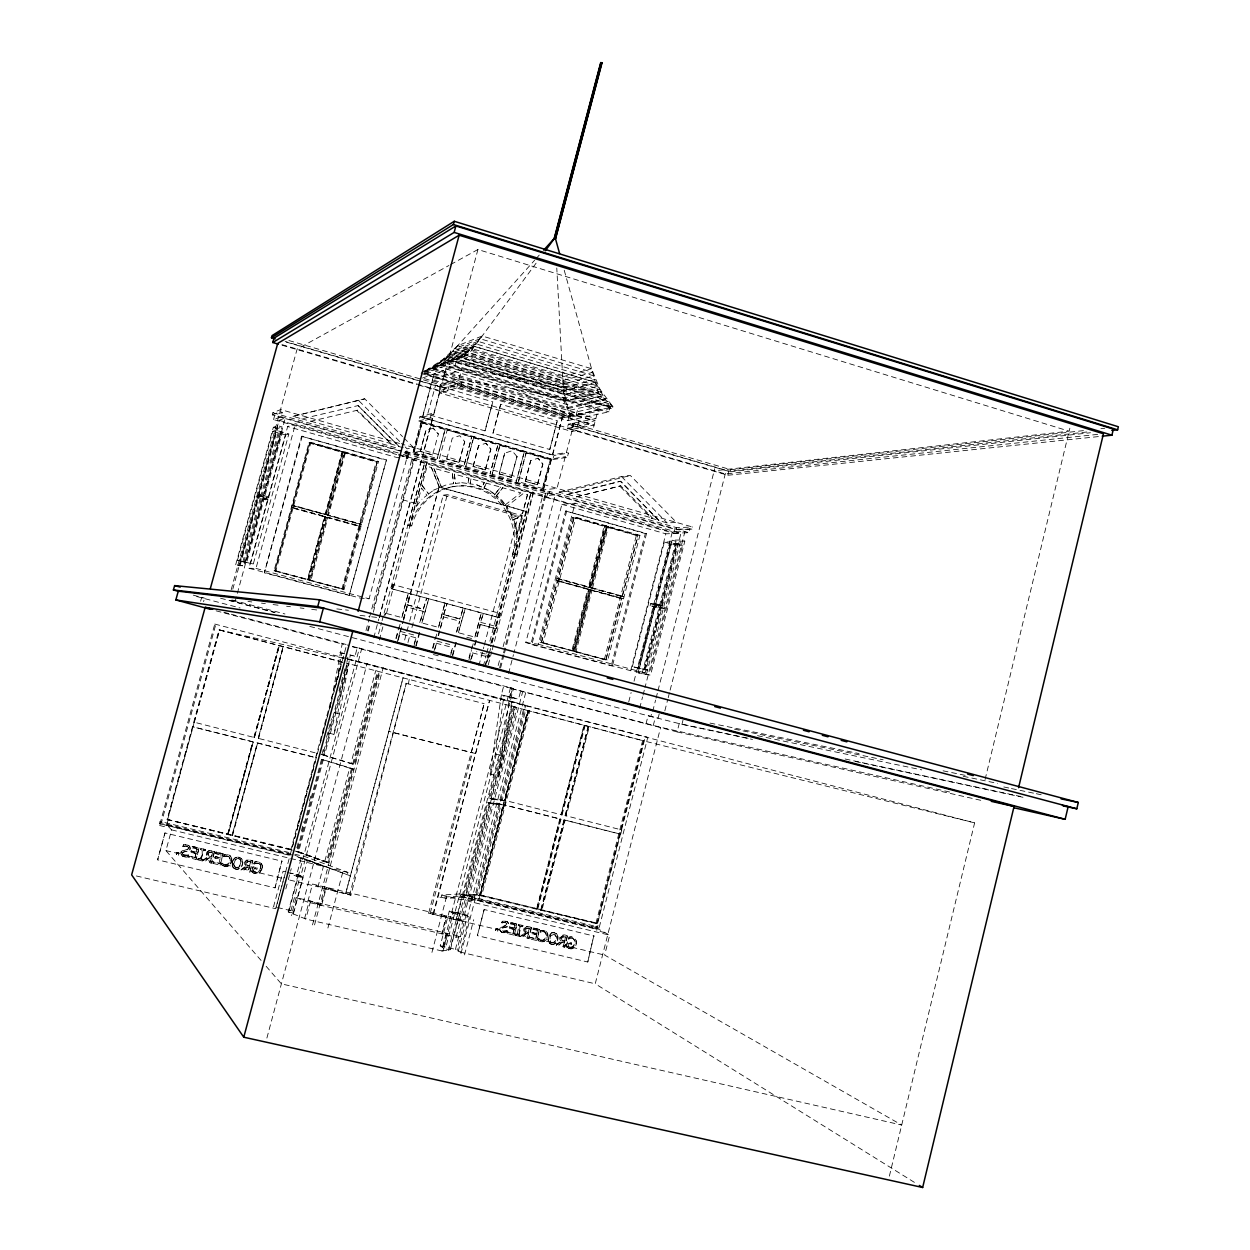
<?xml version="1.0" encoding="UTF-8"?>
<svg xmlns="http://www.w3.org/2000/svg" width="1250" height="1250" viewBox="0 0 1250 1250"><rect width="100%" height="100%" fill="white"/><g stroke="black" fill="none" stroke-linecap="round" stroke-linejoin="round"><path stroke-width="0.75" stroke-dasharray="5 3.75" d="M262.484 867.859L262.297 866.453M231.688 859.141L230.328 864.141L226.891 866.469M188.453 847.688L188.578 848.641C186.547 850.953 178.391 849.188 181.469 855.094M232.234 864.688L232.828 860.609M260.734 866.672L259.688 870.5L257.156 872.375M182.562 853.859L182.438 852.875C184.141 850.078 191.516 852.594 189.828 847.031A3.797 3.656 -42.8 0 0 188.469 845.422M241.016 861.891L239.453 866.547L236.828 867.797M208.016 853.469L208.344 855.609M208.078 854.734L209.141 852.141L212.703 852.703L211.531 856.984L208.484 855.812L210.219 856.672M244.875 862.156L245.125 864.578M244.922 863.516L245.172 861.359L246.797 859.984L252.891 860.938L249.828 872.25L248.141 871.703L249.359 867.219L248.141 871.703M468.922 478.125L467.984 483.578L468.922 478.125L454.328 474.094L455.516 483.469L461.984 482.656M470.078 483.891L470.984 478.719L470.078 483.891L476.531 484.75L482.312 487.25L484.266 482.484L470.75 478.75M490.125 774.047L495.391 753.953L504.016 695.531L510.281 696.969L512.516 688.422L503.562 686.516L501.359 694.922L490.125 774.047L498.422 776.156L509.5 697.047L511.703 688.656L660.656 727.281L953.25 792.828M498.422 776.156L503.672 756.078L512.203 697.672L501.359 694.922M181 853.125L182.141 850.781L186.625 850.062M328.859 733.109L334 734.406L348.281 654.75M334 734.406L339.469 714.016L350.281 655.188L354.984 656.219L357.297 647.562L513.484 688.531L445.5 948.609M330 707.594L342.156 644.016L348.766 645.312M336.547 681.453L341.828 652.969L346.438 653.984M262.281 867.672L259.594 873.234L254.094 873.266M232.375 861.938L232.391 865.812M233.891 863.547L235.406 859.828L238 858.594M889.375 1176.125L974.625 822.875L348.094 659.391M985.109 779.422L1069.859 428.172M914.391 1182.359L595.234 983.797L660.656 727.281M664.844 710.844L667.719 699.562M668.203 697.688L669.641 692.047M670.125 690.156L726.312 469.812M266.156 966.297L281.391 983.875L901.703 1125.047L604.641 955.078L609.703 935.188L597.234 928.453L478.844 899.953L466.563 900.781L461.297 920.938L428.641 913.141L484.156 703.672L471.344 752.453L472.328 752.797L430.016 914.078M1083.469 430.625L730.75 469.688L572.438 423.422L571.875 425.516L595.281 420.719L424.703 370.875L427.953 369.219L595.844 418.562L568.359 424.203L567.25 428.406L727.859 475.25L728.922 471.109L1088.266 431.844M571.875 425.516L730.219 471.766L730.75 469.688M511.703 688.656L677.109 731.906L679.234 723.562L749.781 738.625M645.984 724L648.094 715.703L681.938 724.328L683 720.172M630.688 670.703L665.844 533.812L680.953 533.281L645.172 672.938L630.688 670.703L525.781 642.547L561.906 504.328L575.078 503.203L680.953 533.281M632.344 666.625L664.344 542.047L670.562 541.906L682.516 545.281L650.391 670.75L632.344 666.625L650.391 670.75M650.109 605.766L650.641 603.688L656.766 604.047L664.766 606.266L664.219 608.344L650.109 605.766L664.219 608.344M562.906 946.625C567.203 936.063 560.188 948.25 564.688 947.188L567.5 936.203L564.422 935.328M565.406 936.906L564.719 941.266L565.406 936.906L561.891 936.75L561.375 939.734L562.453 940.609L561.5 939.109L562.281 936.969L565.781 937.125M567.109 935.984L564.688 947.188M628.703 701.984L631.125 692.531M634.047 681.203L672.312 532.016L684.922 531.562L644.984 687.531M567.25 947.359L566.234 946.641L567.469 941.859L571.641 942.984L571.312 944.266C567.141 940.484 567.609 950.766 568.891 943.688M568.266 938.906C579.25 936.594 567.078 941.578 568.719 937.156L569.5 936.984A7.266 6.875 -67.3 0 1 572.375 937.031L574.703 938.125M569.891 937.203L568.766 939.172M638.328 667.516L670.562 541.906M638.062 672.75L672.062 540.188L680.859 539.953L684.859 541.094L650.547 675.141L638.062 672.75L650.547 675.141M406.219 458.063L407.859 457.734L408.984 453.531L407.344 453.891L406.219 458.063L673.766 533.234L674.812 529.141L691.969 529.094L692.5 527L402.203 444.219M639.328 668.5L655.078 607.125M656.219 606.141L656.766 604.047M544.578 497.344L545.656 493.219L547.75 493L676.156 529.719L676.672 527.672L692.5 527M571.312 944.266L571.641 942.984M658.047 607.953L658.578 605.875L664.766 606.266M642.047 673.812L676.016 541.312L684.859 541.094M644.359 669.125L660.219 607.25M644.312 669.844L676.203 545.406L682.516 545.281M646.516 674.062L680.859 539.953M639.688 708.188L642.578 696.922M643.062 695.047L644.5 689.406M673.766 533.234L688.906 532.688L689.984 528.516M604.922 932.609L596.688 930.625L598.344 924.125L596.031 922.891L642.625 740.609L974.625 822.875M460.969 953.594L525.672 705.406L524.641 705.156L474.312 898.156L599.031 928.203L647.766 737.406L645.312 736.812L596.172 929.109L595.016 928.484L595.578 926.344L459.906 894M596.891 923.344L619.75 833.906M620.859 829.609L643.547 740.828M621.156 829.719L643.844 740.906L523.625 709.453M587.766 962.016L593.797 935.812L587.766 962.016L477.359 935.641L484.172 909.516L594.375 936.125M620.656 834.25L621.75 829.953L620.562 829.5L619.453 833.781L620.656 834.25L563.984 819.859L540.797 909.734L541.875 910.328L565.094 820.297M309.797 626.406L650.844 716.5L651.891 712.359M652.703 711.344L655.594 700.078M656.078 698.188L657.516 692.547M657.984 690.672L714.703 468.719M653.234 725.625L655.375 717.25M659.203 713.875L658.141 718.047L650.844 716.5M518.672 934.906L520.516 936.672L525.516 932.766L520.156 936.453L520.375 935.453L518.672 934.906L520.938 926.125L522.656 926.672L522.938 925.547L518.484 924.344L518.547 925.688L518.484 924.344M519.031 935.125L520.938 926.125M522.578 925.328L522.656 926.672M526.922 938.062C531.25 927.484 524.172 939.656 528.688 938.625L531.531 927.594L526.906 926.469M529.438 928.297C525.531 938.484 533.125 927.609 528.062 927.969M531.172 927.375L528.688 938.625M536.906 908.875L560.125 818.922M561.234 814.609L584.281 725.344M537.172 909.031L560.406 819.031L503.688 804.719L560.953 819.25L537.703 909.328L541.875 910.328M561.516 814.719L584.562 725.406M529.875 938.766L530.203 937.469L535.766 938.922L536.812 934.828L531.609 933.453L531.953 932.156C538.406 937.172 540.328 927.375 532.375 929.047L532.719 927.75L539.672 929.547L536.828 940.562L530.234 938.984L530.203 937.469M562.062 814.937L585.141 725.547L584 725.266L560.969 814.5L562.062 814.937L504.828 800.375L505.828 800.781L504.703 805.125M537.922 930.516L532.75 929.266L532.719 927.75M536.812 934.828L531.984 933.672L531.953 932.156M604.328 659.594L636.359 535.453L639.922 535.328L607.75 660.078L604.328 659.594L540.031 642.297L572.609 517.438L575.875 517.234L639.922 535.328M620.703 598.438L621.234 596.359L623.562 596.484L623.031 598.562L620.703 598.438L589.766 589.906L573.844 651.312L576.031 651.625L592 590L623.031 598.562M565.094 815.547L588.109 726.344L589.25 726.625L566.203 815.969L565.094 815.547L621.75 829.953M564.266 819.969L541.062 909.875L597.188 923.5L620.062 834.016L563.984 819.859M565.375 815.656L588.391 726.422M541.344 910.031L564.547 820.078M565.656 815.75L588.688 726.484M605.75 659.797L621.562 598.484M622.109 596.406L637.844 535.406L607 526.688L591.141 587.859L622.391 596.422L638.141 535.391L607.297 526.672L591.422 587.875M536.453 934.609L535.766 938.922M536.781 933.313L537.562 930.297M539.297 929.328L536.828 940.562M545.719 931.062C552.531 936.422 542 946.438 537.953 939.891L538.406 938.156L539.766 939.547M540.062 932.156C550.031 929.547 538.719 934.875 540.406 930.375L546.094 931.281M538.891 940.609L538.875 938.406M544.266 930.438L540.781 930.594L540.438 932.375M646.531 533.531L645.328 533.578L611.234 665.891L612.391 666.062L646.531 533.531L565.656 511.031L530.844 644.312L612.391 666.062M421.141 373.438L570.516 417.188L612.766 407.984L613.047 406.891L600.031 389.391L591.531 368.672L482.172 336.016L457.688 345.688L443.578 358.953L427.953 369.219L459.5 357.5L471.297 348.422L482.172 336.016M495.625 930.609L496.172 928.5L497.875 928.906L497.672 931.234L495.625 930.609L496.172 928.5M497.875 928.906L497.672 931.234M574.016 651.078L590 589.453L587.766 589.359L571.828 650.781L606.047 659.828L621.859 598.5L590.609 589.938L574.656 651.438M587.766 589.359L556.625 580.766L557.172 578.688L588.297 587.281L604.156 526.172L606.438 526.062L608.438 526.625L592.547 587.922L590.312 587.828L606.156 526.734L608.438 526.625M505.453 922.5L501.734 922.75L502.187 921L506.609 921.484M502.187 922.984L502.547 921.203L505.875 921.25M572.641 650.891L588.594 589.391M589.141 587.312L605.016 526.125L573.969 517.359L557.969 578.703L589.422 587.328L605.297 526.109L574.234 517.328L558.234 578.719M588.297 587.281L590.531 587.359L606.438 526.062M574.938 651.469L590.891 589.953M503.812 932.703L506.422 932.484L507.266 930.859L506.781 932.703L502.719 932.516M507.281 933.391L507.625 932.078L513.188 933.547L514.25 929.453L509.031 928.062L509.375 926.766C515.844 931.797 517.781 921.969 509.797 923.656L510.141 922.344L517.109 924.141L514.25 935.188L507.641 933.609L507.625 932.078M515.359 925.109L510.156 923.875L510.141 922.344M514.25 929.453L509.391 928.281L509.375 926.766M513.891 929.219L513.188 933.547M514.234 927.922L515.016 924.906M516.75 923.938L514.25 935.188M515.922 934.25L515.984 935.594L515.922 934.25C521.062 936.797 520.75 913.188 517.266 934.578M500.578 668.031L504.016 654.906M504.516 653.031L545.766 495.672L555.344 494.703L513.969 652.781M471.828 899.188L470.875 898.609L471.438 896.438L472.391 897L459.781 893.969L441.812 895L441.234 897.234L439.984 897.312M404.859 453.391L406.516 453.031L407.062 450.938L405.422 451.312L404.859 453.391L547.141 493.844L547.688 491.781L549.781 491.563L676.672 527.672M546.656 497.141L547.75 493M424.359 378.578L567.984 420.578L569.328 415.469M549.781 491.563L549.234 493.625L547.141 493.844M570.516 417.188L565.312 398.047L562.641 376.844L457.688 345.688M431.938 952.406L446.672 896.156M572.984 423.297L571.328 429.594L594.141 425.063L457.484 385.047L439 391L440.719 384.641M572.781 427.297L573.891 423.062M508.547 673.484L513.469 654.656M433.531 375.672L422.375 417.297L552.422 454.812L566.391 452.516L568.422 453.109L567.328 457.312L565.281 456.734L557 488.359L543.219 489.906L412.859 452.797L421.25 421.469L432.5 418.391L423.922 450.422L412.859 452.797M566.391 452.516L574.094 423.078M576.281 414.672L577.391 410.484M469.375 917.125L464.453 914.812L451.891 911.797L459.484 914.766L449.75 949.828L443.844 948.438L440.234 945.797L449.328 911L466.078 915L469.375 917.125L460.266 952.078L595.234 983.797M578.547 422.141L576.344 430.609L571.891 431.484L439.328 392.844L442.938 391.688M442.781 946.609L510.453 687.891L513.484 688.531M350.125 875.734L301.172 858.109L296.406 875.828L297.75 876.344L288.234 911.875L305.797 919.031L441.891 950.969L446.531 933.219L441.641 933.797L446.312 915.938L441.375 916.375L446.812 916.062L442.141 933.906L447.531 933.453L442.906 951.203M443.844 948.438L453 913.406L449.328 911M459.344 896.187L460.516 896.109L461.078 893.938M428.641 913.141L455.922 919.844L512.906 701.75L347.609 658.766M448.25 950.609L462.031 897.891M463.438 895.109L487.594 802.625L499.031 803.766L503.234 804.906L479.594 895.594L467.734 896.297L463.438 895.109L475.391 894.422L479.594 895.594M488.75 798.188L512.719 706.438L517 707.547L493.047 799.344L488.75 798.188L504.359 800.547L527.812 710.547L642.625 740.609M450.344 949.75L488.672 802.922L500.078 804.047M513.797 706.719L489.828 798.484L502.266 799.984L525.719 710L512.719 706.438M490.891 798.766L514.859 706.984M567.25 428.406L588.766 424.062L589.891 419.734L462.016 382.234L444.328 387.984L285.156 341.484M459.562 921.109L515.438 707.109L347.266 663.344L322.719 754.812L350.891 763.609L354.484 764.438L379.297 671.547L375.734 670.609L350.891 763.609M566.734 510.953L531.875 644.453L530.844 644.312M456.078 937.203L460.734 919.375L312.516 884.047L307.688 902.125L456.078 937.203L460.844 936.609L296.109 897.641L291.281 915.625M512.203 697.672L518.531 699.125L520.766 690.594M467.734 896.297L491.875 803.781L503.234 804.906M455.375 949.578L522.828 691.141M460.266 952.078L457.016 949.734L466.078 915M593.578 427.234L598.109 409.875L461.594 369.672L432.422 379.828L562.141 417.781L598.109 409.875M458.156 951.578L525.922 691.812M525.781 642.547L538.281 644.234L575.078 503.203M541.594 642.516L557.688 580.812M556.625 580.766L558.75 580.844L559.297 578.75L590.531 587.359M540.031 642.297L543.172 642.719L575.875 517.234M481.594 895.953L479.656 894.812L527.672 710.547L529.766 711.062L481.594 895.953L598.344 924.125M464.531 954.891L473.703 919.703M478.844 899.953L528.172 710.656M503.938 804.813L480.375 895.234L540.797 909.734M505.078 800.469L528.453 710.75M480.625 895.375L504.188 804.922M505.328 800.578L528.719 710.812M567.984 420.578L608.922 411.844L610.344 406.406M511.297 477.359L517.016 456.609L511.297 477.359L499.219 473.922L504.703 453.188L512.078 450.734L517.016 456.609M468.984 657.812L471.938 646.609M468.953 659.75L471.422 650.422M471.906 648.547L473.391 642.953M474.922 637.109L481.313 612.891L474.922 637.109L458.359 632.734L465.234 608.531L458.359 632.734M524.25 452.125L516.375 481.141L524.25 452.125L499.812 445.219L492.141 474.25L516.609 481.109M470.531 660.25L472.953 652.953L470.516 662.188M474.531 645.125L479.969 624.438L496.484 628.797L497.031 626.703L480.531 622.328L483.359 613.438L480.531 622.328M475 645.188L480.453 624.484M542.75 488.547L518.391 481.719L526.016 452.75L550.328 459.641L542.484 488.578L550.328 459.641M526.266 452.719L518.391 481.719M525.25 481.344L530.688 460.656L538.031 458.203L542.938 464.062L537.516 484.734L525.25 481.344L537.516 484.734M525.5 481.313L530.688 460.656M478.891 665.672L483.812 646.984M484.297 645.125L518.203 516.234L522.844 515.891L488.703 645.781M516.828 534.188L521.797 516.203L517.078 534.172L515.75 525.578L513.375 519.656L521.547 516.219M512.578 517.656L522.5 513.578L527.453 494.734L523.141 493.609L506.422 506.641L512.828 517.641L510.453 511.719L506.422 506.641M483.25 666.484L486.219 655.188M486.719 653.297L488.203 647.656M484.938 666.094L487.906 654.766M490.875 643.453L531.047 492.5L490.578 646.688M485.656 665.453L490.094 648.562M487.125 661.781L491.563 644.875M492.062 643L526.594 511.578L439.078 486.906L402.266 623.375M489.094 655.031L489.016 657.219L489.562 655.109L476.609 651.703M479.969 624.438L496 628.75L497.031 626.703M499.625 617.797L500.719 613.594L392.562 584.484L391.438 588.719L499.625 617.797L391.438 588.719M531.047 492.5L424.828 462.344L407.969 525.359L410.047 525.938A54.281 53.141 89.6 0 1 475.188 487.859A54.281 53.141 89.6 0 1 512.609 554.359L516.641 554.891L533.094 492.281L545.766 495.672M488.281 664.766L491.734 651.641M492.234 649.766L533.609 492.219M537.25 484.766L542.688 464.094L538.031 458.203M549.766 449.5L557.328 420.672L500.672 404.25L493 433.219L549.766 449.5L557.328 420.672M543.219 489.906L551.344 458.938L565.281 456.734M552.422 454.812L563.219 413.672M543.484 489.875L551.609 458.891M552.688 454.781L562.406 417.719M433 914.172L489.609 700.375L433.453 914.484M498.172 665.562L500.141 658.031M503.109 646.719L542.641 496L672.312 532.016M439.906 390.719L433.641 414.141L431.531 413.531L419.891 416.828L418.766 421L552.828 459.594L553.906 455.484L568.422 453.109M499.609 667.844L503.031 654.75M503.531 652.875L544.719 495.781M473.703 437.578L465.734 466.734L473.469 437.625L498.031 444.578L490.109 473.672L498.031 444.578M408.437 683.922L409.188 679.359M473.047 466.469L478.578 445.688L485.969 443.234L490.938 449.125L485.438 469.891L473.047 466.469L485.438 469.891M473.281 466.438L478.578 445.688M485.109 430.813L492.797 401.813L435.625 385.109L427.609 414.313L484.859 430.859L492.797 401.813M432.562 648.141L435.547 636.906M433 648.219L434.984 640.719M435.484 638.844L436.969 633.234M438.531 627.375L444.969 603.062L438.531 627.375L421.875 622.969L428.766 598.688L421.875 622.969M434.125 650.609L436.531 643.266L434.562 650.688M438.141 635.469L443.531 616.828L438.578 635.531M443.656 614.656L447.031 603.625L443.656 614.656L460.25 619.047L463.172 607.984L459.797 619M485.203 469.922L490.703 449.172L485.969 443.234M500.063 445.172L492.141 474.25M450.797 653.047L452.703 647.562L450.266 656.828M456.266 632.312L459.688 621.156L456.234 634.25M499.219 473.922L504.703 453.188M452.375 655.406L455.828 642.312M452.828 655.484L456.281 642.391M378.531 633.891L381.562 622.594M382.062 620.703L383.578 615.047M384.078 613.172L424.828 462.344M418.453 385.016L443.203 392.219L444.328 387.984M384.531 615.266L385.5 613.188L384.938 615.312M391.828 588.75L392.969 584.516M392.234 588.781L393.375 584.531L392.562 584.484M407.969 525.359L409.641 525.234L426.969 461.938L386.391 613.719M304.516 918.719L309.312 900.766L320.953 905.266L325.781 887.219L337.594 891.656L326.422 887.359L321.609 905.422L310.594 901.062L305.797 919.031M379.375 639.953L382.875 626.828M424.625 372.156L454.312 361.219L459.5 357.5L608.25 401.484L568.672 410.531M416.656 506.125L421.5 488L426.969 495.312L421.719 499.234M422 485.375L428.672 494L422 485.375L427.078 466.359L431.422 467.5L439.562 487.703L433.5 490.156M447.734 390.781L448.875 386.5M422.5 378.031L454.828 366.438L456.297 360.938M433.359 428.094L425.891 430.547L420.297 451.438L432.578 454.938L438.375 434.016L433.141 428.141L438.375 434.016M350.875 895.234L349.703 894.344L406.266 683.344L350.875 895.234L317.969 886.797L323.438 866.375L294.609 855.828M351.484 768.516L326.469 862.203L296.781 851.422L321.531 759.234L353.297 768.922L328.281 862.547L324.641 861.844L349.688 768.109L321.5 759.375M352.688 764.016L377.516 671.078M352.391 768.719L327.375 862.375L297.688 851.594L322.422 759.438M353.594 764.219L378.406 671.312M312.5 924.906L380.109 671.719M445.156 429.359L437.141 458.594L445.156 429.359L422 422.813L414.172 452.047L437.359 458.547M456.891 387.25L461.594 369.672M314.547 924.891L383.188 667.766M463.922 466.109L439.203 459.172L447.203 429.953L471.672 436.984L463.922 466.109L471.672 436.984M443.203 392.219L460.844 386.625L462.016 382.234M395.859 638.406L398.875 627.141M396.266 638.484L398.281 630.953M398.781 629.078L400.281 623.438M401.859 617.562L408.359 593.172L401.859 617.562L385.109 613.141M397.281 642.062L401.766 625.25M398.344 639.094L399.422 633.453L416.141 637.844L413.672 647.125M403.406 620.125L406.906 606.984L423.172 611.344L420.188 622.594M423.312 609.188L426.703 598.125L423.312 609.188L407.062 604.812L410.016 593.703M398.203 640.266L403.188 621.562M403.688 619.688L439.078 486.906M446.75 458.969L452.297 438.141L459.734 435.672L464.719 441.594L459.188 462.406L446.75 458.969L459.188 462.406M327.906 928.031L343.031 871.25M404.656 639.969L409.156 623.047M409.672 621.156L443.234 495.156L447.312 494.656L522.844 515.891M407.953 642.531L409.938 635.047M411.938 627.562L447.312 494.656M294.719 854.203L305.891 856.906L347.906 872.422L347.312 874.687L305.312 859.109L295.828 856.828M458.953 462.453L464.719 441.594M345.672 893.578L403.078 677.75L345.672 893.578L324.266 888.484L312.516 884.047M414.234 643.344L416.141 637.844M419.766 622.547L423.172 611.344M415.828 645.719L419.312 632.594M416.25 645.781L419.734 632.656M386.438 459.906L349.188 595.562L386.438 459.906L301.594 436.281L264.344 572.797L349.922 595.625M275.031 887.875L281.875 860.984L275.031 887.875L157.625 859.828L165 832.938L282.203 861.234M292.328 850.297L291 849.281L341.359 661.844L342.859 662.203M316.438 756.109L317.219 753.172M276.062 907.422L284.562 875.797M285.562 872.078L346.641 644.75M285.312 873.188L275.766 908.719L135.438 875.75M298.219 825.375L291.656 849.797L167.453 819.734L219.453 629.953L342.109 662.016L334.094 691.844M298.719 823.5L315.375 761.516M320.578 742.156L331.094 703.016M285.812 888.922L287.797 881.531M288.297 879.688L291.266 868.609M296.859 847.812L298.859 840.328M301.375 830.969L303.891 821.609M309.422 801.016L311.422 793.531M321.984 754.219L323.984 746.734M326.5 737.375L331.531 718.656M339.062 690.594L345.594 666.25M323.609 755.016L348.156 663.578M328.281 862.547L298.594 851.781L323.312 759.656L319.734 758.828M398.203 452.938L295.484 423.75L287.672 426.547L248.922 568.25L359.844 598.016L369.109 598.797L407.531 455.594L400.063 453.469M289.094 910.484L359.438 648.125M413.062 452.75L421.469 421.406M422.578 417.234L432.625 379.75M300.375 875.422L303.078 877.609L293.562 913.125L290.938 910.688L300.375 875.422L290 872.937M366 630.562L369.031 619.25M369.531 617.359L412 458.906L413.672 458.562L373.031 610.266M296.406 875.828L300.562 876.812L361.734 648.578M422.219 422.75L414.172 452.047M367.5 630.859L369.516 623.375M368.266 630.984L370.281 623.484M373.297 612.219L414.516 458.391L425.703 456.125M293.031 914.156L307.359 860.672M420.297 451.438L425.891 430.547M418.766 421L430.391 417.797L431.531 413.531M286.422 342.141L439.703 386.906L440.266 384.781L459.25 378.453M373.766 637.797L378.812 618.953M379.328 617.062L422.203 456.828M443.891 375.844L445.016 371.594M266.891 1038.047L367.062 663.734M379.375 617.75L478.781 246.328M308.719 579.766L325.828 516.625L324.422 516.781L307.375 579.688L343 589.125L359.938 526.297L327.062 517.297L310 580.281M324.422 516.781L291.562 507.719L292.141 505.578L325 514.656L341.969 452.062L343.422 451.703L345.531 452.297L328.516 515.078L327.125 515.234L344.062 452.656L345.531 452.297M307.875 579.719L324.953 516.719M325.531 514.594L342.516 451.938L309.75 442.672L292.625 505.516L325.703 514.578L342.688 451.891L309.922 442.625L292.781 505.5M325 514.656L326.406 514.5L343.422 451.703M327.969 517.25L326.562 517.406L309.531 580.266L310.875 580.344L327.969 517.25L360.672 526.266L361.266 524.109L328.516 515.078M250.844 861.688C246.609 872.219 254.25 860.703 249.375 861.344M249.812 860.078L252.688 860.766L249.828 872.25M253.031 866.812L251.906 871.938L253.031 866.812L257.281 867.969L256.922 869.297C252.828 865.344 253 875.984 254.344 868.672M254.922 863.672L253.891 863.797L255.219 861.812A7.562 7.281 -48.8 0 1 258.281 861.875L259.609 862.438M254.094 863.984L254.375 861.984M256.922 869.297L257.281 867.969M341.922 589.047L376.172 461.922L378.516 461.422L344.094 589.203L341.922 589.047L274.062 570.812L308.906 442.922L310.922 442.312L378.516 461.422M326.562 517.406L359.172 526.391L359.75 524.234L361.266 524.109M342.828 589.109L359.75 526.312M360.312 524.188L377.141 461.719L344.609 452.531M302.25 436.078L264.344 572.797M188.094 856.828C188.812 851.938 188.797 858.641 186.141 856.891M188.844 857.594L189.203 856.25L194.938 857.75L196.078 853.531L190.734 852.109L191.109 850.766C197.75 856.094 199.922 845.703 191.578 847.563L191.938 846.234L199.156 848.094L196.062 859.453L189 857.781L189.203 856.25M197.297 849.078L191.75 847.75L191.938 846.234M196.078 853.531L190.906 852.297L191.109 850.766M195.906 853.344L194.938 857.75M196.281 852.016L197.125 848.891M198.984 847.906L196.062 859.453M274.984 570.844L292.203 507.625M291.562 507.719L292.859 507.547L293.438 505.406L326.406 514.5M274.062 570.812L275.922 570.859L310.922 442.312M197.734 859.703L198.062 858.547C201.25 860.984 204.266 848.766 200.516 849.516L200.828 848.359L205.375 849.578L205.062 850.734L203.453 850.219L201 859.25L202.609 859.781L202.297 860.938L197.922 859.891L198.062 858.547M200.828 848.359L200.516 849.516M201.172 859.438L203.453 850.219M201 859.25L202.438 859.594L202.297 860.938M205.203 849.406L205.062 850.734M209.781 862.578C214.5 851.406 206.797 864.156 211.469 863.125L214.547 851.766L211.469 850.906M211.031 852.172L212.516 852.531L211.531 856.984M214.359 851.594L211.469 863.125M213.297 861.984L213.109 863.516L213.297 861.984L219 863.484L219.969 859.094L214.812 857.859L219.969 859.094M215.641 853.328C229.922 855.016 213.453 856 216 851.984L223.219 853.844L220.141 865.188L212.922 863.328M215.828 853.5L216 851.984M215 858.047L215.172 856.516L220.516 857.938L221.172 854.641M254.406 737.531L279.359 645.609L254.406 737.531L194.031 722.172L193.312 726.938L253.203 741.969L228.047 834.625L232.484 835.688L257.609 743.078L232.063 835.328M227.641 834.266L252.75 741.734M253.953 737.297L278.875 645.5M227.781 834.375L252.906 741.812L193.312 726.938M254.109 737.375L279.031 645.531M223.016 853.656L220.141 865.188M221.547 864.563C223.359 860.578 220.172 865.594 223.062 865.75M225.547 856.125L223.719 856.563L224.219 854.75L229.188 855.156M223.906 856.75L224.219 854.75M258.359 738.406L283.25 646.641M232.203 835.453L257.312 742.922M258.516 738.484L283.406 646.672M288.484 855.062L159.484 823.656L160.094 821.422L290.312 852.797M159.906 824.125L214.781 624.062L215.844 624.281L161.391 822.812L294.172 854.781M408.984 453.531L272.297 414.875L272.875 412.75L280.641 409.562L400.344 443.687M273.562 419.594L274.719 415.344L282.219 412.344L281.031 416.672L273.562 419.594L396.672 454.547M235.688 564.766L273.359 427.297L277.703 425.688L282.047 426.906L243.969 566L235.688 564.766L243.969 566M237.422 560.438L272.812 431.344L275.906 430.234L288.859 433.906L253.297 563.969L237.422 560.438L253.297 563.969M290.438 849.844L167.109 819.391L219.047 629.859L346.188 658.969M167.562 819.844L193.062 726.781M194.281 722.312L219.578 629.984M168.016 820.312L166.156 827.078L157.156 824.906M231.203 589.672L297.094 349.156L448.922 265.484M257.016 497.391L257.609 495.25L260.578 494.688L269.266 497.078L268.672 499.25L265.625 499.766L257.016 497.391L259.984 496.844L268.672 499.25M240.234 560.453L275.906 430.234M232.797 589.156L279.047 420.328L285.359 417.906L235.219 601.125L229.719 600.422L274.516 612.281M239.594 564.812L277.703 425.688M240 565.922L277.641 428.5L282.047 426.906M259.984 496.844L260.578 494.688M261.078 960.437L165.922 850.594L171.594 829.875L166.766 824.828L292.797 855.156M265.625 499.766L266.219 497.609L269.266 497.078M250.391 563.938L285.656 434.984L288.859 433.906M176.406 854.625L177 852.453L178.828 852.891L178.391 855.25L176.406 854.625L177 852.453M248.922 568.25L255.969 568.422L295.484 423.75M178.828 852.891L178.391 855.25M183.984 846.453L182.969 846.562L183.453 844.766L185.344 844.766M200.609 601.203L201.562 597.75L204.547 598.141L203.594 601.625M262.016 868.984L259.375 873.047L255.141 873.609M476.531 484.75L482.078 487.281L484.266 482.484M484.031 488.125L486.328 483.063L484.031 488.125L489.797 490.625L494.75 494.562L500.594 487.109L486.078 483.094M182.609 853.047C184.312 850.266 191.688 852.766 190 847.203A3.797 3.672 -42.8 0 0 188.641 845.609L187.797 845.078M188.422 848.453L187.156 849.781M246.594 862.828L248.516 861.359M233.016 860.797L234.109 858.594A4.531 4.375 -47.2 0 1 236.75 857.125L238 857.234M245.375 861.547L248.375 859.969M536.094 263.188L468.578 354.391L424.906 371.109M494.75 494.562L500.594 487.109M496.422 495.891L502.797 487.734L496.422 495.891L505.391 504.906L501.609 499.797L496.656 495.859M416.453 506.156L421.938 499.203M233.609 859.688L234.297 858.766A4.531 4.375 -47.2 0 1 236.953 857.312M421.422 372.406L440.453 364.828L534.625 260.25M535.922 258.797L539.828 254.453M208.609 852.812L210.141 852.188M424.703 370.875L461.625 357.234L474.516 346.375L595.312 382.281L605.625 399.828L567.375 408.703L430.922 368.625L447.938 356.516L474.516 346.375M207.969 851.297L206.734 855.406M562.438 941.875C553.031 951.312 561.406 939.922 564.406 942.484M526.453 933.297C516.984 942.75 525.359 931.344 528.422 933.906M556.188 945.031C570.938 935.797 550.406 946.266 558.375 945.688M505.141 504.922L520.844 492.859L502.562 487.766M428.453 494.031L433.703 490.125M247.672 866.812C237.641 876.344 246.016 864.922 249.562 867.406M209.312 857.656C199.203 867.203 207.578 855.781 211.188 858.25M240.984 870C256.562 860.547 234.891 871.187 243.109 870.656M202.562 860.859C218.25 851.359 196.438 862.031 204.688 861.5M450.625 264.547L477.922 249.516L1069.141 431.172L714.172 470.812M223.719 856.563L228.469 856.328M253.891 863.797L258.328 863.406M208.625 851L206.797 852.188L206.328 854.172L208.094 857.062M506.812 930.625L503.156 931.266M507.266 930.859L503.5 931.5L501.219 929.641C501.453 925.516 510.141 929 508.172 923.141A3.641 3.469 -64.7 0 0 506.891 921.594L507.25 921.812A3.641 3.469 -64.8 0 1 508.516 923.359C510.484 929.219 501.797 925.734 501.578 929.875L501.875 930.562M182.969 846.562L184.859 846.234M513.375 519.656L521.797 516.203M441.312 486.922L447.156 484.516L453.625 483.703L452.328 473.422L433.812 468.266L441.312 486.922L433.812 468.266M272.297 414.875L280.047 411.719L282.219 412.344M358.062 405.594L398.859 446.281L358.062 405.594L301.844 418.859L293.047 416.359L364.719 398.828L402.562 436.609M564.234 270.266L598.234 392.797L563.953 401.188L440.453 364.828L468.578 354.391L598.234 392.797L613.047 406.891L569.062 416.484L423.609 373.875L456.016 362.031L610.062 407.5M301.844 418.859L310.953 421.25L357.5 410.203L391.047 443.641L356.75 410.453L357.5 410.203M293.047 416.359L364.719 398.828M310.953 421.25L391.047 443.641M439.703 386.906L458.656 380.656M562.641 376.844L591.531 368.672M422.375 417.297L433.641 414.141M526.625 926.719L524.453 928.234L524.219 931.188M500.672 404.25L493 433.219M447.938 356.516L563.391 390.609L595.312 382.281M559.109 492.141L621.469 476.547L630.344 475.5L676.531 522.438L667.125 522.906L658.984 520.594L620.25 481.281L567.438 494.516L559.109 492.141L567.25 491.281L630.344 475.5M567.438 494.516L620.828 481.219L658.984 520.594M567.969 494.453L576.297 496.828L620.766 485.828L652.641 518.156L651.422 518.219L619.594 485.953M576.297 496.828L620.766 485.828M208.438 850.812L209.312 850.828M187.547 855.344L183.391 854.984M447.203 429.953L471.438 437.047M224.406 854.938L228.125 854.797M569.688 413.406L610.594 404.25L457.062 358.891M407.531 455.594L397.547 457.703L287.672 426.547M432.578 454.938L420.516 451.391M254.594 862.172L255.422 862A7.562 7.297 -48.8 0 1 258.5 862.062M431.422 467.5L439.562 487.703M527.422 928.047L525.984 928.656L525.75 931.359M452.328 473.422L453.625 483.703M454.328 474.094L455.516 483.469M552.828 459.594L567.328 457.312M292.141 505.578L293.438 505.406M441.891 950.969L449.75 949.828M447.984 487.703L449.766 487.453M255.687 863.203L259.078 863.672M1100.906 428.703L1104.781 428.266M730.219 471.766L1090.5 432.75M527.453 494.734L522.5 513.578M1097.625 434.391L725.25 473.953L277.719 343.406M727.859 475.25L1100.281 436.391M455.922 919.844L460.734 919.375M570.625 947.281C574.328 947.109 576 941.438 573.5 938.953M526.594 511.578L438.641 486.969M359.172 526.391L360.672 526.266M184.703 846.062L185.797 846.172M553.547 932.719L552.547 932.797A4.359 4.125 -66.7 0 0 550.078 934.234L548.172 939.984L549.844 943.516L547.797 939.766L549.703 934.016A4.359 4.125 -66.7 0 1 552.172 932.578L554.578 932.875M410.047 525.938L411.719 525.812A54.469 53.297 89.5 0 1 477.062 487.625A54.469 53.297 89.5 0 1 514.609 554.328L516.641 554.891M464.047 897.312L446.078 898.406L441.234 897.234L459.219 896.156L596.172 929.109M464.516 895.406L476.438 894.719M563.266 935.297L560.188 937.609L561.531 941.359M676.156 529.719L691.969 529.094M209.125 850.641L210 850.797M512.609 554.359L514.609 554.328M557.172 578.688L559.297 578.75M186.312 857.078L182.328 855.984M589.766 589.906L592 590M499.75 613.5L500.719 613.594M226.391 855.781L229.562 857.219M493.047 799.344L504.359 800.547M336.797 608.906L348.438 610.25M247.953 601.453L251.812 601.938M261.484 603.141L265.344 603.609M273.078 604.578L278.875 605.297M286.609 606.25L290.469 606.734M300.141 607.922L304 608.406M311.734 609.359L319.469 610.312M360.047 615.344L369.719 616.547M371.641 616.781L377.438 617.5M184.438 855.375L188.609 854.938M541.297 940.359C545.344 941.016 547.422 934.625 544.781 932.062M185.172 844.594L187.969 845.25M225.125 865.062L229.016 863.266L229.75 857.672M551.578 942.828C555.609 943.484 557.547 937.109 555.125 934.5M185.641 845.984L186.734 846.281M236.078 867.703L239.656 866.734L240.937 861.016M554.25 934.125L550.641 935.953L550.266 941.969M569.844 947.172C574.5 949.047 577.25 940.391 572.922 938.578M256.578 872.625L253.344 871.406M551.266 944.094C556.125 945.266 558.797 938.781 557.188 934.953M237.812 857.062L240.172 857.75M461.75 482.688L468.203 483.547M400.391 631.391L414.891 635.234M226.047 866.703L222.156 865.062M569.469 948.422C574.734 949.938 578.016 942.359 575.047 938.578M437.094 641.141L449.672 644.5M209.812 850.625L214.547 851.766M440.453 364.828L598.234 392.797M185.297 857.047L182.5 856.156L180.859 853.641M423.891 372.844L613.047 406.891L454.609 360.109M357.297 647.562L350.562 646.234L503.562 686.516M294.969 851.062L298.594 851.781M710.016 723.078L859.031 753.594M943.078 770.812L966 775.516M734.438 729.141L883.172 759.797M963.25 776.297L997.578 783.375M757.469 735.672L921.703 769.875M1003.813 786.969L1009.547 788.156M1011.453 788.562L1034.375 793.328M1036.281 793.719L1042.016 794.922M845.109 759L1020.5 796.469M681.938 724.328L752.516 739.438M855.516 761.469L1023.375 797.375M677.109 731.906L983.359 800.891M349.688 768.109L353.297 768.922M320.922 754.406L324.5 755.219L349.031 663.812L345.5 662.891M283.094 646.594L258.203 738.328L317.922 753.516M290.938 910.688L273.578 906.609L283.078 871.281L288.266 872.531M440.234 945.797L457.016 949.734M288.234 911.875L293.562 913.125M177.172 852.641L178.984 853.062M496.516 928.719L498.234 929.125M165.922 850.594L282.312 878.312M289.812 880.094L317.969 886.797M345.281 893.281L349.703 894.344M461.297 920.938L604.641 955.078M198.234 858.734L199.672 859.078M516.281 934.469L517.625 934.797M515.625 935.375L522.344 937.109M192.109 846.406L199.156 848.094M201.016 848.531L205.375 849.578M216.188 852.156L223.219 853.844M510.5 922.563L517.109 924.141M518.844 924.562L522.938 925.547M531.531 927.594C528.547 925.844 522.406 926 523.859 930.969L525.516 932.766M533.078 927.969L539.672 929.547M567.5 936.203C563.688 932.641 556.531 937.016 561.141 941.141M518.188 925.469L519.906 926.016M251.062 861.875L247.109 861.516L246.734 864.766M529.812 928.516L525.922 928.141L525.125 930.297L526.047 931.734M501.734 922.75L505.109 922.281L507.234 924.016C506.594 927.625 496.844 925.672 501 931.641M287.422 872.516L298.547 875.172L300.562 876.812M191.266 850.953L196.453 852.188M220.516 857.938L215.172 856.516M297.75 876.344L303.078 877.609M453 913.406L458.891 914.812M509.734 926.984L514.578 928.141M532.312 932.375L537.156 933.531M248.391 865.641L249.906 866.141M527.141 932.172L528.734 932.687M563.109 940.75L564.719 941.266M254.141 868.484L256.719 869.109M568.516 943.469L570.922 944.047M167.109 819.391L291 849.281M479.656 894.812L596.031 922.891M159.484 823.656L289.719 855M460.516 896.109L595.016 928.484M171.594 829.875L323.438 866.375M466.563 900.781L609.703 935.188M347.906 872.422L329.719 868.047L294.844 855.297M441.812 895L461.203 899.656L475.266 898.75L474.312 898.156M257 742.766L316.391 757.75M257.609 743.078L316.734 757.938M475.656 753.562L388.828 731.359L389.672 731.656M394.047 732.781L472.328 752.797M334.328 712.703L339.469 714.016M495.391 753.953L503.672 756.078M405.828 683.234L484.156 703.672M349.859 654.875L354.984 656.219M510.281 696.969L518.531 699.125M339.859 652.547L346.953 654.391M214.781 624.062L346.859 658.594M349.031 659.219L647.766 737.406M219.047 629.859L341.359 661.844M232.391 600.062L284.953 613.984M231.453 600.125L235.219 601.125M220.547 598.203L275.172 612.672M433.391 654.531L440.922 656.531M193.281 595.156L204.547 598.141M196.75 596.531L240.094 607.984M223.828 612.266L229.438 613.734M231.297 614.234L348.875 645.188M510.453 687.891L512.516 688.422M216.125 610.828L342.156 644.016M436.094 643.188L452.703 647.562M472.484 652.875L489.016 657.219M466.75 637.234L472.109 638.672M407.469 604.859L423.75 609.234M444.094 614.703L460.25 619.047M275.922 570.859L344.094 589.203M543.172 642.719L607.75 660.078M443.094 616.781L459.688 621.156M255.969 568.422L369.109 598.797M538.281 644.234L645.172 672.938M487.594 802.625L491.875 803.781M409.641 525.234L411.719 525.812M257.609 495.25L266.219 497.609M650.641 603.688L658.578 605.875M592.547 587.922L623.562 596.484M327.125 515.234L359.75 524.234M590.312 587.828L621.234 596.359M292.859 507.547L325.828 516.625M558.75 580.844L590 589.453M402.625 499.797L419.25 504.437M272.812 431.344L285.656 434.984M664.344 542.047L676.203 545.406M308.906 442.922L376.172 461.922M572.609 517.438L636.359 535.453M443.234 495.156L518.203 516.234M405.422 451.312L547.688 491.781M281.031 416.672L401.562 450.953M405.312 452.016L688.906 532.688M414.516 458.391L533.094 492.281M279.047 420.328L396.844 453.781M398.719 454.312L413.672 458.562M398.531 455.078L407.859 457.734M412 458.906L424.406 462.422M530.531 492.562L542.641 496M561.906 504.328L665.844 533.812M273.359 427.297L277.641 428.5M672.062 540.188L676.016 541.312M301.594 436.281L385.656 460.078M565.656 511.031L645.328 533.578M499.453 473.891L511.547 477.328M577.391 496.719L652.641 518.156M390.234 443.828L398.859 446.281M651.422 518.219L659.594 520.547M398.453 446.391L403.609 447.859M465.734 466.734L490.344 473.625M272.875 412.75L397.75 448.297M512.906 701.75L525.672 705.406M421.25 421.469L551.344 458.938M422 422.813L444.938 429.406M473.469 437.625L497.781 444.625M499.812 445.219L524 452.172M526.016 452.75L550.078 459.688M430.391 417.797L432.5 418.391M419.891 416.828L553.906 455.484M282.094 345.234L416.594 384.469M425.156 373.5L570.781 416.172L563.953 401.188L556.781 268M460.844 386.625L588.766 424.062M288.875 340.531L421.578 379.328M423.438 379.875L440.266 384.781M568.359 424.203L728.922 471.109M454.312 361.219L612.766 407.984M454.828 366.438L608.922 411.844M461.625 357.234L605.625 399.828M322.719 754.812L354.484 764.438M503.078 932.734L501.188 931.875L502.203 932.469M254.328 871.938C258.578 874.562 262.422 868.766 260.391 865.078M568.703 946.797L570.234 947.406M223.703 866.016C229.078 868.969 233.766 861.625 231.156 857.047M539.984 941.297C545.406 943.875 549.484 935.797 546.406 931.734M568.484 948.094C574.516 951.875 579.734 941.281 574.312 937.906M234.703 868.656C239.594 871.047 243.562 864.969 242.438 860.594M550.297 943.766C555.812 947.125 560.516 937.969 556.688 934.141M238.922 857.219L241.766 858.953M554.203 932.656L556.391 933.703M238.562 858.516L240.562 859.812M239.5 858.953C235.047 856.594 232.266 863.531 234.469 866.75M247.281 865.266L248.594 865.828M235.359 867.453L236.266 867.891M527.5 932.391L525.688 931.516M562.062 940.391L563.5 940.984M296.719 851.688L324.641 861.844M294.031 875.266L302.578 878.484M186.562 846.109L187.641 846.641M223.969 864.609C228.312 867.609 232.172 860.266 229.375 857.031M296.109 897.641L307.688 902.125M560.953 819.25L559.859 818.812L536.641 908.734L537.703 909.328M484.266 488.094L490.047 490.594L494.984 494.531M514.984 389.25L570.781 416.172M506.266 921.266L507.25 921.812M253.172 872.781L254.297 873.453M253.203 741.969L228.047 834.625M595.578 926.344L599.031 928.203M568.875 948.328L566.859 947.125M567.781 946.297L569.078 947.031M259.391 862.25L261.344 863.703M233.828 868.141C239.016 872.484 245 864.484 242.094 859.609M567.469 941.859L566.234 946.641M549.469 943.281L550.672 944M228.984 854.984L230.797 856.391M484.172 909.516L477.359 935.641M258.859 863.484L260.203 864.594M235.547 867.641L233.625 864.328M550.344 942.234C567.438 944.312 545.906 921.859 550.719 942.469M544.219 931.688C550.578 935.516 541.281 945.328 538.516 938.172M252.375 872.266L253.375 872.969M247.484 865.453L246.266 863.703M224.156 864.797L222.516 863.328M251.703 871.75L252.578 872.453M187.484 846.469L188.625 847.875M183.547 855.156L182.391 853.688M501.531 932.094C495.516 926.672 505.797 926.922 506.875 923.797L506.578 923.141M246.484 866.219L244.922 864.391M241.047 858.281L242.297 859.797M230.078 855.688L231.719 858.234M232.547 866.594L234.016 868.344M233.094 867.469L232.188 865.625M556.016 933.484L557.078 934.359M403.906 437.969L413.375 447.406L407.062 448.828L401.562 443.359M359 400.891L400.188 441.984M621.469 476.547L667.125 522.906M183.453 844.766L183.078 846.594M160.094 821.422L161.391 822.812M165 832.938L157.625 859.828M261.141 863.516L262.328 865.531M260 864.406L260.844 866.031M240.375 859.641L240.922 860.453M513.625 519.641L516 525.562L517.078 534.172M261.719 864.344L262.516 866.641M240.734 860.281L241.141 861.203M563.391 390.609L567.375 408.703M569.891 937.203A7.281 6.875 -67.3 0 1 572.766 937.25M654.078 606.859L638.344 668.234L645.375 669.406L661.219 607.516L654.078 606.859M670.281 543.734L654.609 604.781L660.766 605.156L676.531 543.594L670.281 543.734M671.266 544L655.609 605.062L661.766 605.438L677.531 543.875L671.266 544M588.875 589.406L572.922 650.922L541.344 642.469L557.422 580.797L588.875 589.406M489.734 803.203L465.578 895.703L477.484 895.016L501.125 804.344L489.734 803.203M325.125 516.703L308.047 579.719L274.828 570.828L292.047 507.656L325.125 516.703M344.797 452.484L327.641 515.172L360.5 524.172L377.344 461.672L344.797 452.484M260.25 498.281L242.828 561.891L245.688 561.906L263.25 497.75L260.25 498.281M278.172 432.859L260.844 496.141L263.844 495.578L281.297 431.766L278.172 432.859M261.328 498.578L243.906 562.188L246.766 562.203L264.328 498.047L261.328 498.578M279.234 433.156L261.922 496.438L264.922 495.875L282.391 432.062L279.234 433.156M480.094 338.75L455.016 348.562L562.891 380.547L592.625 372.312L480.094 338.75M477.953 341.359L452.266 351.328L563.203 384.172L593.844 375.875L477.953 341.359M475.781 343.844L449.438 353.984L563.609 387.75L595.188 379.375L475.781 343.844M473.562 346.203L446.531 356.531L564.109 391.266L596.672 382.797L473.562 346.203M471.297 348.422L443.578 358.953L564.672 394.688L598.297 386.141L471.297 348.422M469 350.516L440.547 361.266L565.312 398.047L600.031 389.391L469 350.516M466.656 352.484L437.469 363.453L566.047 401.297L601.906 392.562L466.656 352.484M464.297 354.297L434.344 365.516L566.844 404.484L603.906 395.641L464.297 354.297M461.906 355.969L431.172 367.438L567.719 407.547L606.016 398.609L461.906 355.969"/><path stroke-width="1.5" d="M1063.438 805.953L1076.797 808.797L1078.297 802.469L319.562 599.797L174.625 585.609L173.406 589.969L179.047 591.469M1013.797 807.734L1065.156 819.312L1068.156 806.656L1062.438 805.438M922.656 1187.5L1014.062 806.438L352.766 631.312L205.172 607.344L131.641 874.859L243.766 1037.203L922.656 1187.5L919.344 1185.438M1018.562 787.688L1103.453 433.766L459.141 235.219L277.719 343.406L210.344 588.516M1102.219 436.188L1111.922 435.188L1113.375 429.109L455.891 225.953L273.938 338.203L272.766 342.516L278.359 344.156M1111.812 430.438L1117.625 429.812L1118.359 426.766L454.266 221.281L272.062 335.609L271.469 337.766L275.203 338.859M600.703 62.703L554.188 238.531L555.484 238.703L602 62.828L600.703 62.703L602 62.828M554.453 238.391L600.984 62.5M555.484 238.703L601.719 63.047M271.469 337.766L453.391 224.516L454.266 221.281M272.766 342.516L454.156 232.406L455.891 225.953M243.766 1037.203L352.766 631.312M358.125 611.375L459.141 235.219M173.406 589.969L317.719 606.609L319.562 599.797M324.453 608.391L178.266 591.188L175.844 599.938L319.688 621.828L323.344 608.266M545.266 250.781L555.141 237.469L559.594 253.562M543.75 250.109L555.141 237.469L555.203 238.844M1061.109 798.891L1078.297 802.469M991.25 801.344L1014.062 806.438M174.625 585.609L180.25 587.094M205.172 607.344L212.641 609.312M175.844 599.938L210.469 609.344M317.719 606.609L1076.797 808.797M319.688 621.828L1065.156 819.312M607.203 677.875L612.859 679.375M714.75 706.578L720.422 708.094M803.438 730.266L809.109 731.781M822.312 735.297L827.969 736.812M841.188 740.344L846.844 741.844M967.609 774.094L973.266 775.609M453.391 224.516L1117.625 429.812M454.156 232.406L1111.922 435.188"/></g></svg>
